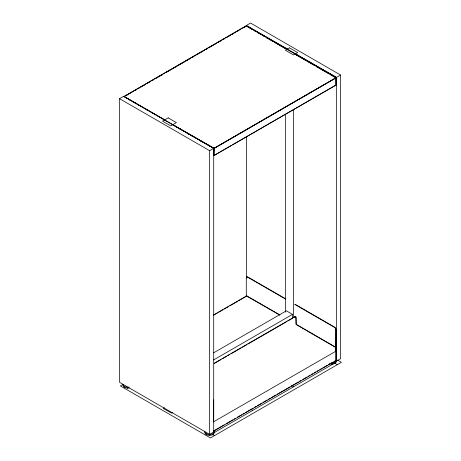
<?xml version="1.0" encoding="UTF-8"?>
<svg xmlns="http://www.w3.org/2000/svg" width="461" height="461" viewBox="0 0 461 461"><rect width="100%" height="100%" fill="white"/><g stroke="black" fill="none" stroke-linecap="round" stroke-linejoin="round"><path stroke-width="0.69" d="M213.691 155.703L213.72 148.321L123.646 96.32L119.555 98.689L119.555 382.325L209.622 434.325L213.714 431.963L213.714 148.321L214.042 148.24L213.777 155.426L213.766 148.402L123.992 96.551L246.272 25.828L336.017 77.725L336.075 85.152L213.691 155.703L231.307 145.515M213.881 155.812L214.042 148.24M232.551 144.794L335.885 85.043L335.885 77.869M336.029 329.494L335.965 351.489M295.201 316.903L295.455 316.707L295.887 317.243L296.123 324.486L335.487 347.392M213.679 422.08L213.691 400.119A1.913 1.106 60 0 0 213.674 399.831M123.928 96.343L165.078 119.987L164.75 120.119M246.474 25.591L246.191 25.753L287.624 49.241M246.186 25.885L124.193 96.401M246.681 296.164L279.85 315.094M206.211 434.717L206.211 433.784L204.793 431.819L204.793 432.752L206.211 434.717L209.622 435.536L213.034 434.717L213.034 433.784L214.446 431.819L213.737 430.833M213.034 434.717L214.446 432.752L214.446 431.819M329.713 363.741L331.759 364.23L335.17 363.418L335.17 362.484L336.582 360.514M335.17 363.418L336.582 361.447L336.536 77.413L295.092 53.862L336.23 77.534L336.323 84.674L336.599 77.54L246.468 25.413L250.559 23.05L340.627 75.051L340.627 358.687L336.536 361.055L335.291 360.335M336.23 77.534L340.627 75.051M124.015 96.274L123.732 96.435M126.861 95.237L128.106 94.517M129.351 93.796L130.596 93.076M132.463 91.998L133.707 91.278M134.952 90.558L136.819 89.48M138.064 88.76L139.308 88.039M141.175 86.956L142.42 86.236M143.665 85.521L144.91 84.801M146.777 83.718L148.021 82.997M149.272 82.277L150.517 81.557M152.384 80.479L153.628 79.759M155.495 78.681L156.74 77.961M157.985 77.241L162.341 74.722M166.698 72.198L170.432 70.037M172.299 68.96L176.033 66.799M177.278 66.079L179.15 65.001M180.395 64.281L184.752 61.762M185.996 61.042L187.863 59.959M189.108 59.239L190.353 58.524M191.597 57.804L193.464 56.72M194.709 56L195.954 55.28M197.199 54.559L199.066 53.482M200.31 52.761L202.177 51.684M203.422 50.964L204.667 50.243M205.911 49.523L207.784 48.44M209.029 47.719L210.274 47.005M211.518 46.284L213.385 45.201M214.63 44.481L215.875 43.76M217.742 42.683L218.987 41.963M220.231 41.242L221.476 40.522M223.343 39.444L224.588 38.724M226.455 37.641L227.699 36.92M228.944 36.206L230.189 35.485M232.056 34.402L233.301 33.682M234.545 32.962L235.796 32.241M237.663 31.164L238.907 30.443M243.264 27.925L245.753 26.484M119.555 98.689L209.622 150.684L213.714 148.321L172.547 124.614L213.996 148.16M213.823 148.384L336.017 77.725M213.881 148.511L336.063 77.8M214.071 148.402L336.075 77.851M213.604 314.944L246.652 295.87M213.702 315.157L217.442 312.996M218.687 312.276L223.055 309.757M224.3 309.037L228.668 306.519M229.912 305.799L237.392 301.477M238.642 300.756L246.122 296.44M123.294 384.261L120.373 385.949L210.441 437.95L341.445 362.311L337.717 360.162M213.656 352.815L286.385 310.823L292.522 314.373L292.522 318.626M213.581 359.949L292.522 314.373M214.077 363.331L295.132 316.534M214.215 363.516L221.078 359.551M222.323 358.831L226.685 356.313M227.936 355.592L229.803 354.515M231.053 353.794L241.028 348.032M242.273 347.317L246.641 344.793M247.885 344.073L286.54 321.755M287.791 321.035L292.153 318.516M293.403 317.796L295.271 316.719M164.531 407.731L163.361 408.406L171.55 413.131L172.719 412.457M213.927 421.608L336.127 351.057L336.127 360.514L213.927 431.058M336.017 351.449L335.66 351.645L335.758 329.65A1.913 1.106 60 0 0 335.683 329.114L335.671 329.05A1.948 1.124 60 0 0 334.525 327.373L294.758 304.398M214.279 430.545L224.253 424.783M226.126 423.705L232.984 419.746M234.228 419.026L235.479 418.306M237.346 417.228L241.714 414.704M242.959 413.984L244.203 413.263M245.454 412.549L250.438 409.668M251.689 408.947L252.933 408.227M254.178 407.507L256.051 406.429M257.296 405.709L261.664 403.185M262.908 402.47L267.271 399.946M268.521 399.226L270.388 398.148M271.638 397.428L276.001 394.91M277.245 394.19L289.715 386.992M290.966 386.272L298.446 381.95M299.69 381.23L300.941 380.509M302.808 379.432L307.17 376.914M308.421 376.193L309.665 375.473M310.916 374.753L312.783 373.669M314.033 372.955L315.9 371.871M317.151 371.151L318.395 370.431M319.64 369.71L321.513 368.633M322.758 367.913L327.126 365.394M328.37 364.674L332.733 362.156M333.983 361.436L336.127 360.514M214.284 432.579L334 363.458M129.109 387.937L127.743 388.266L124.332 387.447L122.914 385.477L122.914 384.543L124.332 386.514L127.743 387.326L129.109 387.004M335.17 362.484L331.759 363.297L331.759 364.23M206.211 433.784L209.622 434.602L213.034 433.784M247.517 277.136L285.417 299.005M285.693 298.849L247.788 276.98A1.948 1.124 60 0 0 246.641 277.332L246.629 277.378A1.913 1.106 60 0 0 246.56 277.724M295.034 304.243L334.795 327.212A1.948 1.124 60 0 1 336.034 329.511M279.844 314.898L246.94 295.91A0.622 0.357 60 0 0 246.502 296.123M334.248 362.882L337.354 364.68M291.819 385.661L293.686 386.739M250.876 409.299L252.743 410.376M212.671 434.51L214.532 435.587M246.376 26.121L252.593 29.717M254.455 30.795L255.699 31.515M257.566 32.593L258.805 33.313M260.05 34.028L261.295 34.748M263.156 35.825L264.401 36.546M266.268 37.623L267.507 38.344M268.751 39.058L273.102 41.576M274.969 42.654L285.538 48.762M295.484 54.513L306.669 60.979M307.913 61.699L314.754 65.652M316.615 66.73L329.05 73.916M330.289 74.636L335.262 77.511M126.043 97.865L127.288 98.585M129.155 99.662L130.4 100.383M132.261 101.46L133.506 102.175M134.75 102.895L135.989 103.616M137.856 104.693L139.101 105.413M146.558 109.724L147.802 110.444M179.502 128.769L180.747 129.489M188.203 133.799L189.448 134.52M191.315 135.597L192.554 136.318M200.016 140.628L201.261 141.348M246.289 296.365L246.283 277.995A1.913 1.106 60 0 1 247.499 277.142M335.85 351.207L335.85 360.352M293.548 109.655L293.548 317.629M285.359 114.282L285.359 312.183M246.468 136.998L246.468 278.098M209.622 150.684L209.622 434.325M209.622 434.602L209.622 435.536M127.743 387.326L127.743 388.266M124.332 386.514L124.332 387.447M295.034 316.77A0.663 0.38 60 0 1 295.472 316.523L295.645 316.626A0.657 0.38 60 0 1 296.054 317.393L296.129 324.302L335.239 346.885A0.622 0.357 60 0 1 335.683 347.611L335.677 350.988A0.622 0.357 60 0 1 335.458 351.265M168.19 117.878L162.543 121.139L170.726 125.87L176.373 122.609L168.19 117.878M289.45 47.869L285.359 50.232L293.548 54.957L297.639 52.594L289.45 47.869"/></g></svg>
